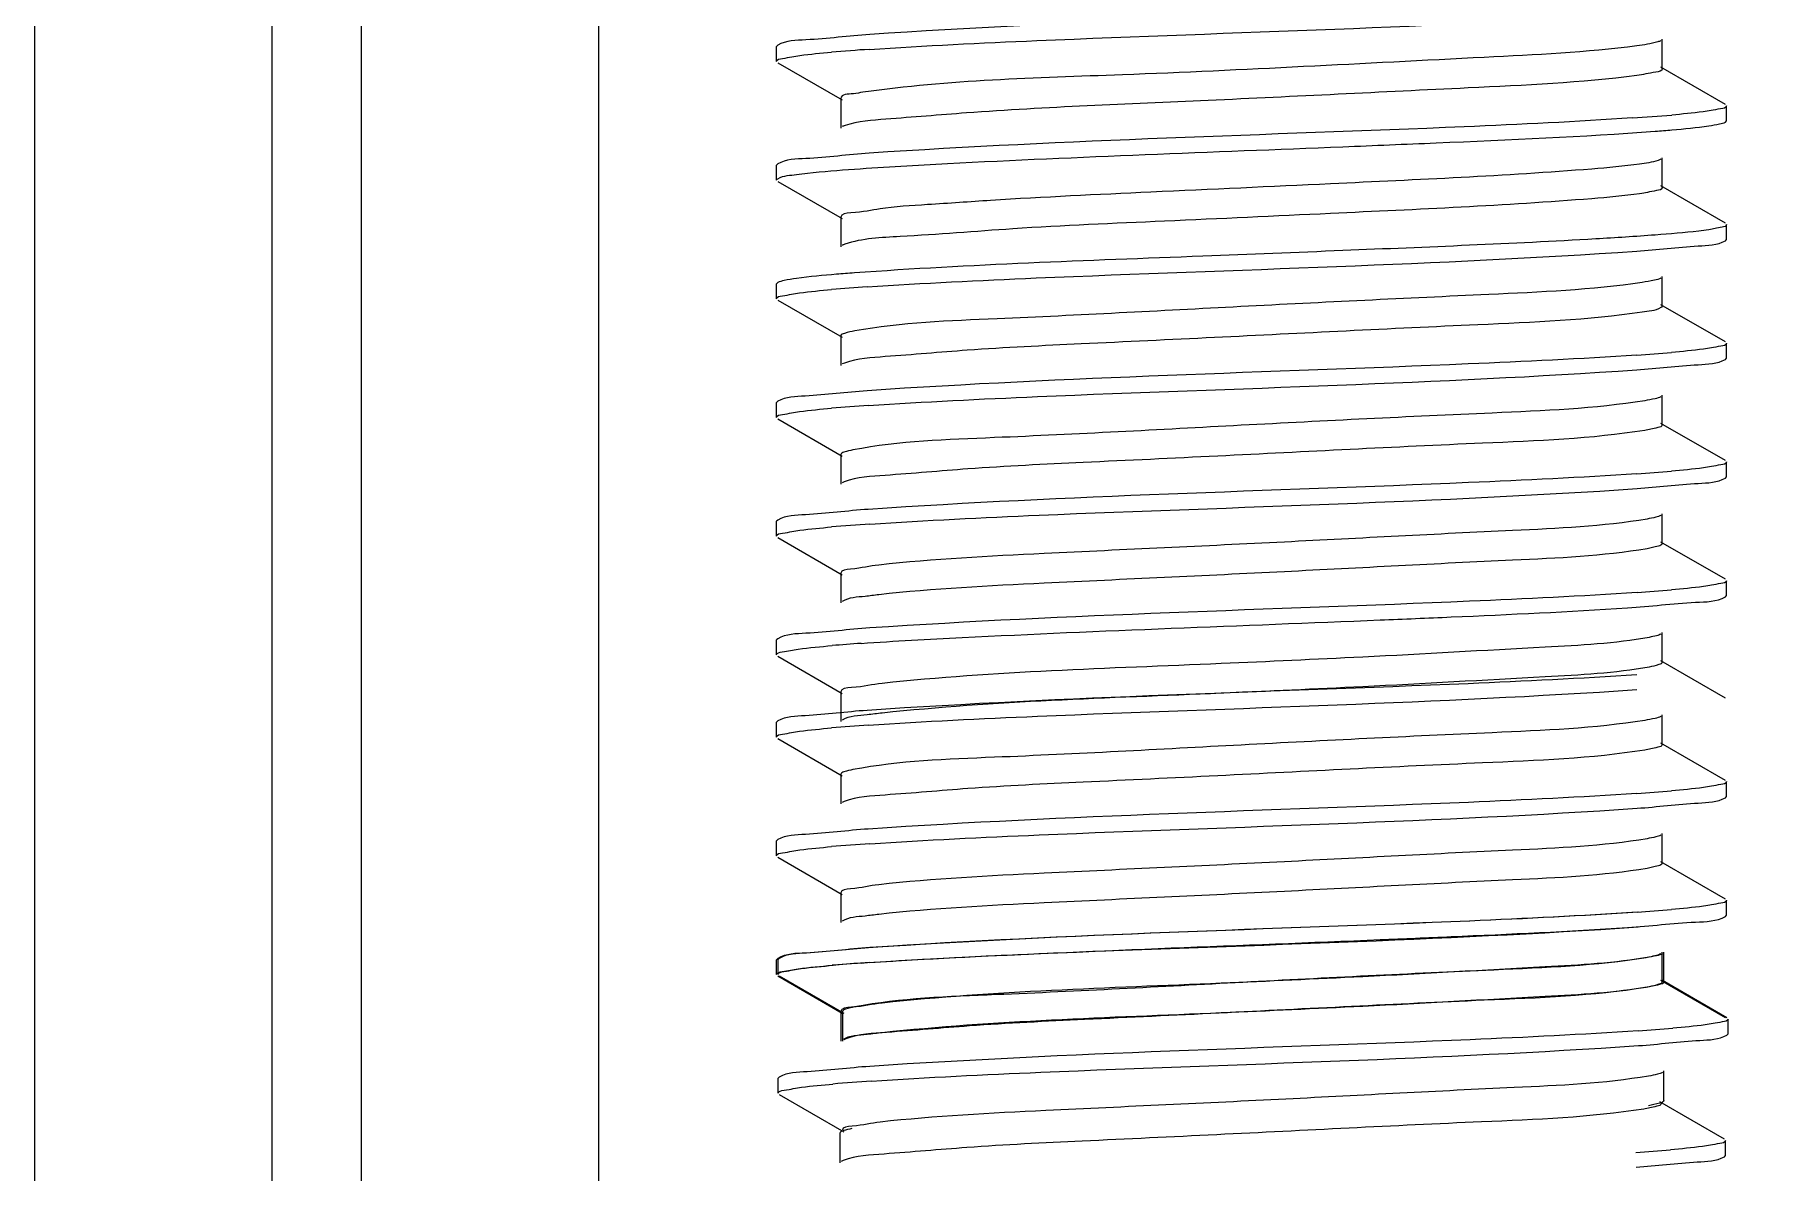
# Model space of a CAD drawing. Extents: x 27938 to 1507990, y 110129 to 923079.
# Drawn here: x 455164.5 to 455510.5, y 381216.8 to 381445.1 of the extents above; entities that cross this region are included whole.
import ezdxf

# ---------------------------------------------------------------- set-up
doc = ezdxf.new("R2010")
doc.units = 0
doc.header["$LTSCALE"] = 1000
doc.header["$MEASUREMENT"] = 0
doc.styles.get("Standard").update_dxf_attribs({"font": 'gbenor.shx', "bigfont": 'gbcbig.shx'})
doc.dimstyles.get("Standard").update_dxf_attribs({"dimtxt": 0.18, "dimasz": 0.18, "dimexe": 0.18, "dimexo": 0.0625, "dimgap": 0.09, "dimtad": 0, "dimtih": 1, "dimtoh": 1, "dimdec": 4, "dimzin": 0, "dimdsep": 46, "dimtxsty": 'Standard', "dimcen": 0.09, "dimadec": 0, "dimazin": 0, "dimtfac": 1, "dimtdec": 4, "dimtofl": 0, "dimtmove": 0, "dimatfit": 3, "dimfxl": 1, "dimtolj": 1, "dimtzin": 0, "dimarcsym": 0})

msp = doc.modelspace()

# ---------------------------------------------------------------- linework, layer by layer
at = {"linetype": 'Continuous'}
for p, q in [((455164.52, 383675.04), (455164.52, 378934.02)), ((455212.15, 383675.04), (455212.15, 378934.02)), ((455230.01, 383675.04), (455230.01, 378934.02)), ((455277.63, 383675.04), (455277.63, 378934.02)), ((455313.58, 381442.92), (455313.35, 381442.66)), ((455313.35, 381439.69), (455313.35, 381442.66)), ((455313.35, 381439.69), (455313.35, 381442.66)), ((455490.97, 381438.2), (455490.97, 381444.15)), ((455313.58, 381439.42), (455326.5, 381431.94)), ((455503.63, 381431.02), (455490.71, 381438.5)), ((455326.24, 381432.24), (455326.24, 381426.29)), ((455503.63, 381427.52), (455503.86, 381427.78)), ((455503.86, 381427.78), (455503.86, 381430.76)), ((455503.86, 381427.78), (455503.86, 381430.76)), ((455313.58, 381419.11), (455313.35, 381418.85)), ((455313.35, 381415.87), (455313.35, 381418.85)), ((455313.35, 381415.87), (455313.35, 381418.85)), ((455490.97, 381414.38), (455490.97, 381420.34)), ((455313.58, 381415.61), (455326.5, 381408.13)), ((455503.63, 381407.2), (455490.71, 381414.69)), ((455326.24, 381408.43), (455326.24, 381402.48)), ((455503.86, 381403.97), (455503.86, 381406.94)), ((455503.86, 381403.97), (455503.86, 381406.94)), ((455503.63, 381403.71), (455503.86, 381403.97)), ((455490.97, 381390.57), (455490.97, 381396.52)), ((455313.58, 381395.3), (455313.35, 381395.04)), ((455313.35, 381392.06), (455313.35, 381395.04)), ((455313.35, 381392.06), (455313.35, 381395.04)), ((455313.58, 381391.8), (455326.5, 381384.32)), ((455503.63, 381383.39), (455490.71, 381390.87)), ((455326.24, 381384.62), (455326.24, 381378.67)), ((455503.86, 381380.15), (455503.86, 381383.13)), ((455503.86, 381380.15), (455503.86, 381383.13)), ((455326.96, 381379.17), (455326.5, 381378.97)), ((455503.63, 381379.89), (455503.86, 381380.15)), ((455490.97, 381366.76), (455490.97, 381372.71)), ((455313.58, 381371.48), (455313.35, 381371.22)), ((455313.35, 381368.25), (455313.35, 381371.22)), ((455313.35, 381368.25), (455313.35, 381371.22)), ((455313.58, 381367.99), (455326.5, 381360.5)), ((455503.63, 381359.58), (455490.71, 381367.06)), ((455326.24, 381360.81), (455326.24, 381354.85)), ((455503.86, 381356.34), (455503.86, 381359.32)), ((455503.86, 381356.34), (455503.86, 381359.32)), ((455326.92, 381355.34), (455326.5, 381355.15)), ((455503.63, 381356.08), (455503.86, 381356.34)), ((455490.97, 381342.95), (455490.97, 381348.9)), ((455313.58, 381347.67), (455313.35, 381347.41)), ((455313.35, 381344.43), (455313.35, 381347.41)), ((455313.35, 381344.43), (455313.35, 381347.41)), ((455313.58, 381344.17), (455326.5, 381336.69)), ((455503.63, 381335.77), (455490.71, 381343.25)), ((455326.24, 381336.99), (455326.24, 381331.04)), ((455503.86, 381332.53), (455503.86, 381335.5)), ((455503.86, 381332.53), (455503.86, 381335.5)), ((455503.63, 381332.27), (455503.86, 381332.53)), ((455313.58, 381323.86), (455313.35, 381323.6)), ((455490.97, 381319.13), (455490.97, 381325.09)), ((455313.35, 381320.62), (455313.35, 381323.6)), ((455313.35, 381320.62), (455313.35, 381323.6)), ((455313.58, 381320.36), (455326.5, 381312.88)), ((455503.63, 381311.95), (455490.71, 381319.43)), ((455326.24, 381313.18), (455326.24, 381307.23)), ((455313.58, 381307.35), (455313.35, 381307.09)), ((455313.35, 381304.11), (455313.35, 381307.09)), ((455313.35, 381304.11), (455313.35, 381307.09)), ((455490.97, 381302.62), (455490.97, 381308.58)), ((455313.58, 381303.85), (455326.5, 381296.37)), ((455503.63, 381295.44), (455490.71, 381302.93)), ((455326.24, 381296.67), (455326.24, 381290.72)), ((455503.86, 381292.21), (455503.86, 381295.18)), ((455503.86, 381292.21), (455503.86, 381295.18)), ((455326.92, 381291.2), (455326.5, 381291.02)), ((455503.63, 381291.95), (455503.86, 381292.21)), ((455313.58, 381283.54), (455313.35, 381283.28)), ((455313.35, 381280.3), (455313.35, 381283.28)), ((455313.35, 381280.3), (455313.35, 381283.28)), ((455490.97, 381278.81), (455490.97, 381284.76)), ((455313.58, 381280.04), (455326.5, 381272.56)), ((455503.63, 381271.63), (455490.71, 381279.11)), ((455326.24, 381272.86), (455326.24, 381266.91)), ((455503.63, 381268.13), (455503.86, 381268.39)), ((455503.86, 381268.39), (455503.86, 381271.37)), ((455503.86, 381268.39), (455503.86, 381271.37)), ((455313.58, 381259.72), (455313.35, 381259.46)), ((455313.35, 381256.49), (455313.35, 381259.46)), ((455313.35, 381256.49), (455313.35, 381259.46)), ((455313.89, 381259.73), (455313.66, 381259.47)), ((455313.66, 381256.49), (455313.66, 381259.47)), ((455313.66, 381256.49), (455313.66, 381259.47)), ((455490.97, 381255), (455490.97, 381260.95)), ((455491.28, 381255), (455491.28, 381260.96)), ((455313.58, 381256.23), (455326.5, 381248.74)), ((455313.89, 381256.23), (455326.81, 381248.75)), ((455503.63, 381247.82), (455490.71, 381255.3)), ((455503.94, 381247.82), (455491.02, 381255.31)), ((455326.24, 381249.05), (455326.24, 381243.09)), ((455326.55, 381249.05), (455326.55, 381243.1)), ((455503.94, 381244.33), (455504.17, 381244.59)), ((455504.17, 381244.59), (455504.17, 381247.56)), ((455504.17, 381244.59), (455504.17, 381247.56)), ((455327.23, 381243.58), (455326.81, 381243.4)), ((455313.89, 381235.92), (455313.66, 381235.66)), ((455313.66, 381232.68), (455313.66, 381235.66)), ((455313.66, 381232.68), (455313.66, 381235.66)), ((455491.28, 381231.19), (455491.28, 381237.15)), ((455313.89, 381232.42), (455326.81, 381224.94)), ((455503.43, 381223.43), (455490.5, 381230.91)), ((455326.04, 381224.65), (455326.04, 381218.7)), ((455503.43, 381219.93), (455503.65, 381220.19)), ((455503.65, 381220.19), (455503.65, 381223.17)), ((455503.65, 381220.19), (455503.65, 381223.17)), ((455326.71, 381219.19), (455326.3, 381219))]:
    msp.add_line(p, q, dxfattribs=at)
for centre, radius, start, end in [((455359.47, 381023.86), 419.14, 93.7658, 94.8061), ((455457.37, 381851.25), 423.82, 273.7363, 274.8052), ((455358.89, 380983.46), 411.89, 93.8141, 94.8058), ((455458.46, 381789.93), 410.09, 273.8288, 274.8033), ((455359.21, 380955.71), 415.84, 93.7876, 94.8061), ((455458.47, 381766), 409.97, 273.8296, 274.8033), ((455359.61, 380926.76), 420.99, 93.7545, 94.8055), ((455458.55, 381741.23), 409.01, 273.8359, 274.8035), ((455357.34, 380931.4), 392.45, 93.9506, 94.8036), ((455359.21, 380891.57), 415.84, 93.7876, 94.8061), ((455458.47, 381701.87), 409.97, 273.8296, 274.8033), ((455359.61, 380862.63), 420.99, 93.7545, 94.8055), ((455458.55, 381677.1), 409.01, 273.8359, 274.8035), ((455357.34, 380867.26), 392.45, 93.9506, 94.8036), ((455359.52, 380843.95), 415.84, 93.7876, 94.8061), ((455458.78, 381654.25), 409.97, 273.8296, 274.8033), ((455359.92, 380815.01), 420.99, 93.7545, 94.8055), ((455458.27, 381629.85), 409.97, 273.8296, 274.8033)]:
    msp.add_arc(centre, radius, start, end, dxfattribs=at)
for points, knots in [([(455485.91, 381452.2), (455474.73, 381451.44), (455423.44, 381448.97), (455372.1, 381447.75), (455332.06, 381445.08)], [0, 0, 0, 0, 0.21838, 1, 1, 1, 1]), ([(455331.94, 381442.09), (455343.14, 381442.84), (455394.15, 381445.29), (455445.23, 381446.52), (455484.99, 381449.17)], [0, 0, 0, 0, 0.219727, 1, 1, 1, 1]), ([(455332.06, 381445.08), (455327.78, 381444.79), (455321.78, 381443.96), (455315.24, 381443.88), (455313.58, 381442.92)], [0, 0, 0, 0, 0.691048, 1, 1, 1, 1]), ([(455485.87, 381442.81), (455475.74, 381441.46), (455441.28, 381439.87), (455389.62, 381436.89), (455347.89, 381435.94), (455330.67, 381433.49)], [0, 0, 0, 0, 0.197296, 0.66439, 1, 1, 1, 1]), ([(455490.71, 381443.85), (455490.51, 381443.73), (455488.93, 381443.19), (455487.28, 381443), (455485.87, 381442.81)], [0, 0, 0, 0, 0.139781, 1, 1, 1, 1]), ([(455313.35, 381439.69), (455313.35, 381440.12), (455315.67, 381440.41), (455316.84, 381440.72), (455318.01, 381440.88)], [0, 0, 0, 0, 0.27128, 1, 1, 1, 1]), ([(455490.97, 381438.2), (455490.97, 381437.71), (455488.44, 381437.37), (455487.15, 381437.03), (455485.87, 381436.86)], [0, 0, 0, 0, 0.272864, 1, 1, 1, 1]), ([(455485.87, 381436.86), (455474.67, 381435.37), (455445.93, 381434.13), (455401.16, 381431.77), (455362.11, 381430.31), (455337.95, 381428.25), (455329.7, 381427.68), (455327.07, 381426.83)], [0, 0, 0, 0, 0.213061, 0.541106, 0.846102, 0.947882, 1, 1, 1, 1]), ([(455330.67, 381433.49), (455330.02, 381433.4), (455328.78, 381433.05), (455326.24, 381433.13), (455326.24, 381432.24)], [0, 0, 0, 0, 0.421903, 1, 1, 1, 1]), ([(455484.99, 381428.33), (455473.75, 381427.58), (455422.73, 381425.13), (455371.65, 381423.92), (455331.94, 381421.26)], [0, 0, 0, 0, 0.220644, 1, 1, 1, 1]), ([(455503.86, 381430.76), (455503.86, 381430.31), (455501.5, 381430.03), (455500.32, 381429.71), (455499.14, 381429.56)], [0, 0, 0, 0, 0.271064, 1, 1, 1, 1]), ([(455500.31, 381426.74), (455501.03, 381426.85), (455502.14, 381427.05), (455503.27, 381427.31), (455503.63, 381427.52)], [0, 0, 0, 0, 0.639507, 1, 1, 1, 1]), ([(455327.07, 381426.83), (455326.96, 381426.79), (455326.77, 381426.72), (455326.58, 381426.64), (455326.5, 381426.59)], [0, 0, 0, 0, 0.559243, 1, 1, 1, 1]), ([(455426.93, 381422.56), (455433.16, 381422.81), (455454.05, 381423.7), (455474.95, 381424.57), (455489.58, 381425.68)], [0, 0, 0, 0, 0.298277, 1, 1, 1, 1]), ([(455489.58, 381425.68), (455490.69, 381425.76), (455494.27, 381426.05), (455497.85, 381426.38), (455500.31, 381426.74)], [0, 0, 0, 0, 0.308788, 1, 1, 1, 1]), ([(455331.94, 381421.26), (455327.69, 381420.97), (455321.73, 381420.15), (455315.23, 381420.06), (455313.58, 381419.11)], [0, 0, 0, 0, 0.690938, 1, 1, 1, 1]), ([(455328.95, 381418.07), (455335.18, 381418.52), (455367.82, 381420.34), (455400.5, 381421.49), (455426.93, 381422.56)], [0, 0, 0, 0, 0.190978, 1, 1, 1, 1]), ([(455317.32, 381416.97), (455318.06, 381417.07), (455321.93, 381417.54), (455325.81, 381417.84), (455328.95, 381418.07)], [0, 0, 0, 0, 0.191282, 1, 1, 1, 1]), ([(455486.43, 381419.07), (455483.25, 381418.63), (455462.61, 381416.81), (455441.92, 381415.94), (455424.45, 381415.12)], [0, 0, 0, 0, 0.155236, 1, 1, 1, 1]), ([(455490.7, 381420.04), (455490.52, 381419.93), (455489.13, 381419.44), (455487.67, 381419.25), (455486.43, 381419.07)], [0, 0, 0, 0, 0.143278, 1, 1, 1, 1]), ([(455313.35, 381415.87), (455313.35, 381416), (455314.77, 381416.88), (455316.06, 381416.8), (455317.32, 381416.97)], [0, 0, 0, 0, 0.088833, 1, 1, 1, 1]), ([(455424.45, 381415.12), (455412.44, 381414.55), (455389.78, 381413.51), (455362.6, 381412.26), (455344.86, 381410.99), (455334.85, 381410.42), (455330.24, 381409.32), (455326.24, 381409.15), (455326.24, 381408.43)], [0, 0, 0, 0, 0.365862, 0.692448, 0.821022, 0.917724, 0.97803, 1, 1, 1, 1]), ([(455490.97, 381414.38), (455490.97, 381413.95), (455488.74, 381413.58), (455487.57, 381413.28), (455486.43, 381413.12)], [0, 0, 0, 0, 0.274842, 1, 1, 1, 1]), ([(455486.43, 381413.12), (455483.25, 381412.67), (455462.61, 381410.86), (455441.92, 381409.98), (455424.45, 381409.16)], [0, 0, 0, 0, 0.155236, 1, 1, 1, 1]), ([(455424.45, 381409.16), (455413.35, 381408.64), (455392.13, 381407.63), (455363.27, 381406.44), (455342.03, 381404.63), (455330.55, 381404.19), (455327.01, 381403)], [0, 0, 0, 0, 0.341185, 0.653122, 0.885228, 1, 1, 1, 1]), ([(455503.86, 381406.94), (455503.86, 381406.6), (455502.13, 381406.27), (455501.2, 381406.04), (455500.31, 381405.91)], [0, 0, 0, 0, 0.27614, 1, 1, 1, 1]), ([(455489.58, 381404.84), (455485.6, 381404.54), (455464.73, 381403.24), (455443.83, 381402.41), (455426.93, 381401.72)], [0, 0, 0, 0, 0.190944, 1, 1, 1, 1]), ([(455485.85, 381401.6), (455489.96, 381401.88), (455495.73, 381402.68), (455502.02, 381402.78), (455503.63, 381403.71)], [0, 0, 0, 0, 0.690319, 1, 1, 1, 1]), ([(455500.31, 381405.91), (455499.64, 381405.81), (455496.07, 381405.35), (455492.48, 381405.06), (455489.58, 381404.84)], [0, 0, 0, 0, 0.190097, 1, 1, 1, 1]), ([(455327.01, 381403), (455326.92, 381402.96), (455326.74, 381402.9), (455326.58, 381402.82), (455326.5, 381402.78)], [0, 0, 0, 0, 0.555338, 1, 1, 1, 1]), ([(455426.93, 381401.72), (455417.57, 381401.34), (455384.91, 381400.01), (455352.22, 381398.92), (455328.95, 381397.24)], [0, 0, 0, 0, 0.286355, 1, 1, 1, 1]), ([(455331.49, 381394.44), (455342.78, 381395.2), (455394.23, 381397.68), (455445.74, 381398.87), (455485.85, 381401.6)], [0, 0, 0, 0, 0.219568, 1, 1, 1, 1]), ([(455328.95, 381397.24), (455327.75, 381397.15), (455323.87, 381396.85), (455319.99, 381396.51), (455317.32, 381396.13)], [0, 0, 0, 0, 0.307497, 1, 1, 1, 1]), ([(455313.35, 381392.06), (455313.35, 381392.49), (455315.63, 381392.78), (455316.78, 381393.09), (455317.93, 381393.24)], [0, 0, 0, 0, 0.271559, 1, 1, 1, 1]), ([(455317.32, 381396.13), (455316.5, 381396.02), (455315.26, 381395.8), (455313.98, 381395.52), (455313.58, 381395.3)], [0, 0, 0, 0, 0.644209, 1, 1, 1, 1]), ([(455486.96, 381395.34), (455476.78, 381393.82), (455449.85, 381392.66), (455406.73, 381390.53), (455364.39, 381388.22), (455338.44, 381387.29), (455329.04, 381385.61)], [0, 0, 0, 0, 0.195167, 0.509727, 0.818873, 1, 1, 1, 1]), ([(455490.7, 381396.22), (455490.3, 381395.99), (455489.03, 381395.69), (455487.77, 381395.46), (455486.96, 381395.34)], [0, 0, 0, 0, 0.361658, 1, 1, 1, 1]), ([(455490.97, 381390.57), (455490.97, 381390.44), (455489.59, 381389.49), (455488.23, 381389.57), (455486.96, 381389.38)], [0, 0, 0, 0, 0.092026, 1, 1, 1, 1]), ([(455486.96, 381389.38), (455476.05, 381387.76), (455447.35, 381386.62), (455409.86, 381384.67), (455375.74, 381383.06), (455353.68, 381382.01), (455337.94, 381380.59), (455329.57, 381380.07), (455326.96, 381379.17)], [0, 0, 0, 0, 0.206258, 0.536041, 0.702749, 0.845523, 0.948379, 1, 1, 1, 1]), ([(455329.04, 381385.61), (455328.33, 381385.48), (455327.55, 381385.3), (455326.24, 381384.9), (455326.24, 381384.62)], [0, 0, 0, 0, 0.714515, 1, 1, 1, 1]), ([(455503.86, 381383.13), (455503.86, 381382.7), (455501.56, 381382.41), (455500.41, 381382.1), (455499.25, 381381.95)], [0, 0, 0, 0, 0.271489, 1, 1, 1, 1]), ([(455485.85, 381380.76), (455474.59, 381380), (455423.14, 381377.52), (455371.62, 381376.32), (455331.49, 381373.6)], [0, 0, 0, 0, 0.219101, 1, 1, 1, 1]), ([(455485.86, 381377.79), (455489.97, 381378.06), (455495.74, 381378.86), (455502.02, 381378.97), (455503.63, 381379.89)], [0, 0, 0, 0, 0.690311, 1, 1, 1, 1]), ([(455331.74, 381370.64), (455343.03, 381371.4), (455394.41, 381373.87), (455445.84, 381375.06), (455485.86, 381377.79)], [0, 0, 0, 0, 0.220145, 1, 1, 1, 1]), ([(455331.49, 381373.6), (455327.35, 381373.32), (455321.53, 381372.52), (455315.2, 381372.41), (455313.58, 381371.48)], [0, 0, 0, 0, 0.690488, 1, 1, 1, 1]), ([(455490.7, 381372.41), (455490.35, 381372.2), (455489.24, 381371.92), (455488.15, 381371.71), (455487.45, 381371.6)], [0, 0, 0, 0, 0.367273, 1, 1, 1, 1]), ([(455313.35, 381368.25), (455313.35, 381368.68), (455315.65, 381368.97), (455316.81, 381369.28), (455317.97, 381369.43)], [0, 0, 0, 0, 0.271407, 1, 1, 1, 1]), ([(455487.45, 381371.6), (455477.36, 381369.99), (455450.28, 381368.91), (455406.82, 381366.73), (455364.14, 381364.33), (455338, 381363.51), (455328.67, 381361.73)], [0, 0, 0, 0, 0.192752, 0.509476, 0.820909, 1, 1, 1, 1]), ([(455487.45, 381365.65), (455476.72, 381363.94), (455448.05, 381362.89), (455410.53, 381360.88), (455376.12, 381359.27), (455353.82, 381358.21), (455337.96, 381356.76), (455329.52, 381356.27), (455326.92, 381355.34)], [0, 0, 0, 0, 0.202669, 0.533226, 0.70113, 0.845024, 0.948509, 1, 1, 1, 1]), ([(455490.97, 381366.76), (455490.96, 381366.41), (455489.29, 381366.02), (455488.34, 381365.79), (455487.45, 381365.65)], [0, 0, 0, 0, 0.280154, 1, 1, 1, 1]), ([(455328.67, 381361.73), (455328.06, 381361.61), (455327.36, 381361.45), (455326.24, 381361.06), (455326.24, 381360.81)], [0, 0, 0, 0, 0.71086, 1, 1, 1, 1]), ([(455503.86, 381359.32), (455503.86, 381358.88), (455501.57, 381358.6), (455500.41, 381358.28), (455499.25, 381358.13)], [0, 0, 0, 0, 0.271495, 1, 1, 1, 1]), ([(455485.86, 381356.95), (455474.63, 381356.19), (455423.25, 381353.71), (455371.82, 381352.51), (455331.74, 381349.81)], [0, 0, 0, 0, 0.21884, 1, 1, 1, 1]), ([(455485.91, 381353.98), (455490.01, 381354.26), (455495.76, 381355.05), (455502.03, 381355.16), (455503.63, 381356.08)], [0, 0, 0, 0, 0.690253, 1, 1, 1, 1]), ([(455332.05, 381346.85), (455343.36, 381347.61), (455394.65, 381350.07), (455446, 381351.26), (455485.91, 381353.98)], [0, 0, 0, 0, 0.220917, 1, 1, 1, 1]), ([(455331.74, 381349.81), (455327.53, 381349.52), (455321.64, 381348.71), (455315.22, 381348.61), (455313.58, 381347.67)], [0, 0, 0, 0, 0.690736, 1, 1, 1, 1]), ([(455490.7, 381348.6), (455490.39, 381348.42), (455489.45, 381348.15), (455488.51, 381347.97), (455487.92, 381347.86)], [0, 0, 0, 0, 0.373528, 1, 1, 1, 1]), ([(455313.35, 381344.43), (455313.35, 381344.88), (455315.69, 381345.16), (455316.86, 381345.48), (455318.04, 381345.63)], [0, 0, 0, 0, 0.271179, 1, 1, 1, 1]), ([(455487.92, 381347.86), (455479.02, 381346.35), (455454.66, 381345.34), (455414.41, 381343.14), (455372.01, 381341.22), (455344.87, 381339.84), (455333.84, 381338.63)], [0, 0, 0, 0, 0.175288, 0.472203, 0.784406, 1, 1, 1, 1]), ([(455487.92, 381341.91), (455479.02, 381340.39), (455454.66, 381339.39), (455414.41, 381337.18), (455372.01, 381335.26), (455344.87, 381333.89), (455333.84, 381332.68)], [0, 0, 0, 0, 0.175288, 0.472203, 0.784406, 1, 1, 1, 1]), ([(455490.97, 381342.95), (455490.96, 381342.64), (455489.53, 381342.24), (455488.68, 381342.04), (455487.92, 381341.91)], [0, 0, 0, 0, 0.283524, 1, 1, 1, 1]), ([(455333.84, 381338.63), (455331.94, 381338.43), (455330.12, 381337.87), (455326.24, 381337.69), (455326.24, 381336.99)], [0, 0, 0, 0, 0.732764, 1, 1, 1, 1]), ([(455503.86, 381335.5), (455503.86, 381335.07), (455501.57, 381334.79), (455500.42, 381334.47), (455499.27, 381334.32)], [0, 0, 0, 0, 0.27155, 1, 1, 1, 1]), ([(455333.84, 381332.68), (455332.92, 381332.58), (455330.49, 381332.21), (455327.86, 381332.13), (455326.5, 381331.34)], [0, 0, 0, 0, 0.371684, 1, 1, 1, 1]), ([(455485.91, 381333.14), (455474.72, 381332.38), (455423.44, 381329.91), (455372.09, 381328.69), (455332.05, 381326.01)], [0, 0, 0, 0, 0.218398, 1, 1, 1, 1]), ([(455484.02, 381330.04), (455488.57, 381330.33), (455494.92, 381331.22), (455501.87, 381331.26), (455503.63, 381332.27)], [0, 0, 0, 0, 0.692027, 1, 1, 1, 1]), ([(455330.31, 381322.92), (455337.05, 381323.39), (455371.73, 381325.26), (455406.44, 381326.46), (455434.38, 381327.61)], [0, 0, 0, 0, 0.194747, 1, 1, 1, 1]), ([(455434.38, 381327.61), (455439.13, 381327.81), (455455.68, 381328.51), (455472.23, 381329.27), (455484.02, 381330.04)], [0, 0, 0, 0, 0.286991, 1, 1, 1, 1]), ([(455332.05, 381326.01), (455327.77, 381325.73), (455321.78, 381324.9), (455315.24, 381324.81), (455313.58, 381323.86)], [0, 0, 0, 0, 0.691038, 1, 1, 1, 1]), ([(455488.35, 381324.13), (455481.47, 381322.86), (455462.21, 381321.93), (455443.08, 381320.75), (455430.89, 381320.17)], [0, 0, 0, 0, 0.364269, 1, 1, 1, 1]), ([(455490.7, 381324.79), (455490.43, 381324.63), (455489.64, 381324.39), (455488.84, 381324.22), (455488.35, 381324.13)], [0, 0, 0, 0, 0.380472, 1, 1, 1, 1]), ([(455313.35, 381320.62), (455313.35, 381321.03), (455315.49, 381321.33), (455316.59, 381321.62), (455317.68, 381321.77)], [0, 0, 0, 0, 0.272497, 1, 1, 1, 1]), ([(455430.89, 381320.17), (455421.43, 381319.72), (455389.32, 381318.14), (455357.12, 381317.27), (455334.55, 381314.9)], [0, 0, 0, 0, 0.294359, 1, 1, 1, 1]), ([(455488.35, 381318.17), (455481.47, 381316.91), (455462.21, 381315.97), (455443.08, 381314.8), (455430.89, 381314.22)], [0, 0, 0, 0, 0.364269, 1, 1, 1, 1]), ([(455490.97, 381319.13), (455490.96, 381318.86), (455489.75, 381318.47), (455489.01, 381318.3), (455488.35, 381318.17)], [0, 0, 0, 0, 0.287487, 1, 1, 1, 1]), ([(455334.55, 381314.9), (455332.47, 381314.68), (455330.5, 381314.06), (455326.24, 381313.94), (455326.24, 381313.18)], [0, 0, 0, 0, 0.733679, 1, 1, 1, 1]), ([(455485.85, 381316.63), (455474.59, 381315.86), (455423.14, 381313.38), (455371.62, 381312.19), (455331.49, 381309.47)], [0, 0, 0, 0, 0.219101, 1, 1, 1, 1]), ([(455331.74, 381306.51), (455343.03, 381307.27), (455394.41, 381309.74), (455445.84, 381310.93), (455485.86, 381313.65)], [0, 0, 0, 0, 0.220145, 1, 1, 1, 1]), ([(455430.89, 381314.22), (455421.43, 381313.77), (455389.32, 381312.19), (455357.12, 381311.32), (455334.55, 381308.94)], [0, 0, 0, 0, 0.294359, 1, 1, 1, 1]), ([(455331.49, 381309.47), (455327.35, 381309.19), (455321.53, 381308.38), (455315.2, 381308.28), (455313.58, 381307.35)], [0, 0, 0, 0, 0.690488, 1, 1, 1, 1]), ([(455334.55, 381308.94), (455333.54, 381308.84), (455330.87, 381308.44), (455327.98, 381308.39), (455326.5, 381307.53)], [0, 0, 0, 0, 0.373733, 1, 1, 1, 1]), ([(455487.45, 381307.47), (455477.36, 381305.86), (455450.28, 381304.77), (455406.82, 381302.59), (455364.14, 381300.2), (455338, 381299.38), (455328.67, 381297.59)], [0, 0, 0, 0, 0.192752, 0.509476, 0.820909, 1, 1, 1, 1]), ([(455490.7, 381308.28), (455490.35, 381308.07), (455489.24, 381307.79), (455488.15, 381307.58), (455487.45, 381307.47)], [0, 0, 0, 0, 0.367273, 1, 1, 1, 1]), ([(455313.35, 381304.11), (455313.35, 381304.55), (455315.65, 381304.83), (455316.81, 381305.15), (455317.97, 381305.3)], [0, 0, 0, 0, 0.271407, 1, 1, 1, 1]), ([(455487.45, 381301.51), (455476.72, 381299.8), (455448.05, 381298.75), (455410.53, 381296.75), (455376.12, 381295.13), (455353.82, 381294.08), (455337.96, 381292.63), (455329.52, 381292.14), (455326.92, 381291.2)], [0, 0, 0, 0, 0.202669, 0.533226, 0.70113, 0.845024, 0.948509, 1, 1, 1, 1]), ([(455490.97, 381302.62), (455490.96, 381302.28), (455489.29, 381301.88), (455488.34, 381301.65), (455487.45, 381301.51)], [0, 0, 0, 0, 0.280154, 1, 1, 1, 1]), ([(455328.67, 381297.59), (455328.06, 381297.48), (455327.36, 381297.32), (455326.24, 381296.93), (455326.24, 381296.67)], [0, 0, 0, 0, 0.71086, 1, 1, 1, 1]), ([(455485.86, 381292.81), (455474.63, 381292.05), (455423.25, 381289.58), (455371.82, 381288.37), (455331.74, 381285.67)], [0, 0, 0, 0, 0.21884, 1, 1, 1, 1]), ([(455503.86, 381295.18), (455503.86, 381294.75), (455501.57, 381294.46), (455500.41, 381294.15), (455499.25, 381294)], [0, 0, 0, 0, 0.271495, 1, 1, 1, 1]), ([(455332.05, 381282.72), (455343.36, 381283.47), (455394.65, 381285.93), (455446, 381287.12), (455485.91, 381289.84)], [0, 0, 0, 0, 0.220917, 1, 1, 1, 1]), ([(455485.91, 381289.84), (455490.01, 381290.12), (455495.76, 381290.92), (455502.03, 381291.03), (455503.63, 381291.95)], [0, 0, 0, 0, 0.690253, 1, 1, 1, 1]), ([(455331.74, 381285.67), (455327.53, 381285.39), (455321.64, 381284.57), (455315.22, 381284.48), (455313.58, 381283.54)], [0, 0, 0, 0, 0.690736, 1, 1, 1, 1]), ([(455487.92, 381283.73), (455479.02, 381282.21), (455454.66, 381281.21), (455414.41, 381279), (455372.01, 381277.08), (455344.87, 381275.71), (455333.84, 381274.5)], [0, 0, 0, 0, 0.175288, 0.472203, 0.784406, 1, 1, 1, 1]), ([(455490.7, 381284.46), (455490.39, 381284.28), (455489.45, 381284.02), (455488.51, 381283.83), (455487.92, 381283.73)], [0, 0, 0, 0, 0.373528, 1, 1, 1, 1]), ([(455313.35, 381280.3), (455313.35, 381280.74), (455315.69, 381281.02), (455316.86, 381281.34), (455318.04, 381281.49)], [0, 0, 0, 0, 0.271179, 1, 1, 1, 1]), ([(455490.97, 381278.81), (455490.96, 381278.5), (455489.53, 381278.11), (455488.68, 381277.91), (455487.92, 381277.78)], [0, 0, 0, 0, 0.283524, 1, 1, 1, 1]), ([(455487.92, 381277.78), (455479.02, 381276.26), (455454.66, 381275.25), (455414.41, 381273.05), (455372.01, 381271.13), (455344.87, 381269.76), (455333.84, 381268.55)], [0, 0, 0, 0, 0.175288, 0.472203, 0.784406, 1, 1, 1, 1]), ([(455333.84, 381274.5), (455331.94, 381274.29), (455330.12, 381273.74), (455326.24, 381273.56), (455326.24, 381272.86)], [0, 0, 0, 0, 0.732764, 1, 1, 1, 1]), ([(455333.84, 381268.55), (455332.92, 381268.45), (455330.49, 381268.08), (455327.86, 381267.99), (455326.5, 381267.21)], [0, 0, 0, 0, 0.371684, 1, 1, 1, 1]), ([(455486.16, 381269.01), (455474.9, 381268.24), (455423.45, 381265.76), (455371.93, 381264.57), (455331.8, 381261.85)], [0, 0, 0, 0, 0.219101, 1, 1, 1, 1]), ([(455485.91, 381269.01), (455474.72, 381268.24), (455423.44, 381265.77), (455372.09, 381264.56), (455332.05, 381261.88)], [0, 0, 0, 0, 0.218398, 1, 1, 1, 1]), ([(455503.86, 381271.37), (455503.86, 381270.94), (455501.57, 381270.65), (455500.42, 381270.34), (455499.27, 381270.19)], [0, 0, 0, 0, 0.27155, 1, 1, 1, 1]), ([(455332.05, 381258.89), (455343.34, 381259.65), (455394.72, 381262.12), (455446.15, 381263.31), (455486.16, 381266.03)], [0, 0, 0, 0, 0.220145, 1, 1, 1, 1]), ([(455434.38, 381263.48), (455439.13, 381263.68), (455455.68, 381264.38), (455472.23, 381265.14), (455484.02, 381265.9)], [0, 0, 0, 0, 0.286991, 1, 1, 1, 1]), ([(455484.02, 381265.9), (455488.57, 381266.2), (455494.92, 381267.08), (455501.87, 381267.12), (455503.63, 381268.13)], [0, 0, 0, 0, 0.692027, 1, 1, 1, 1]), ([(455332.05, 381261.88), (455327.77, 381261.59), (455321.78, 381260.76), (455315.24, 381260.68), (455313.58, 381259.72)], [0, 0, 0, 0, 0.691038, 1, 1, 1, 1]), ([(455331.8, 381261.85), (455327.66, 381261.57), (455321.84, 381260.76), (455315.51, 381260.66), (455313.89, 381259.73)], [0, 0, 0, 0, 0.690488, 1, 1, 1, 1]), ([(455330.31, 381258.78), (455337.05, 381259.25), (455371.73, 381261.12), (455406.44, 381262.32), (455434.38, 381263.48)], [0, 0, 0, 0, 0.194747, 1, 1, 1, 1]), ([(455487.76, 381259.85), (455477.67, 381258.24), (455450.59, 381257.15), (455407.13, 381254.97), (455364.45, 381252.58), (455338.31, 381251.76), (455328.98, 381249.97)], [0, 0, 0, 0, 0.192752, 0.509476, 0.820909, 1, 1, 1, 1]), ([(455488.35, 381259.99), (455481.47, 381258.73), (455462.21, 381257.79), (455443.08, 381256.62), (455430.89, 381256.04)], [0, 0, 0, 0, 0.364269, 1, 1, 1, 1]), ([(455491.01, 381260.66), (455490.66, 381260.45), (455489.55, 381260.17), (455488.46, 381259.96), (455487.76, 381259.85)], [0, 0, 0, 0, 0.367273, 1, 1, 1, 1]), ([(455490.7, 381260.65), (455490.43, 381260.49), (455489.64, 381260.25), (455488.84, 381260.09), (455488.35, 381259.99)], [0, 0, 0, 0, 0.380472, 1, 1, 1, 1]), ([(455313.35, 381256.49), (455313.35, 381256.9), (455315.49, 381257.2), (455316.59, 381257.49), (455317.68, 381257.63)], [0, 0, 0, 0, 0.272497, 1, 1, 1, 1]), ([(455313.66, 381256.49), (455313.66, 381256.93), (455315.96, 381257.21), (455317.12, 381257.53), (455318.28, 381257.68)], [0, 0, 0, 0, 0.271407, 1, 1, 1, 1]), ([(455430.89, 381256.04), (455421.43, 381255.59), (455389.32, 381254.01), (455357.12, 381253.14), (455334.55, 381250.76)], [0, 0, 0, 0, 0.294359, 1, 1, 1, 1]), ([(455491.28, 381255), (455491.27, 381254.66), (455489.6, 381254.26), (455488.65, 381254.03), (455487.76, 381253.89)], [0, 0, 0, 0, 0.280154, 1, 1, 1, 1]), ([(455490.97, 381255), (455490.96, 381254.73), (455489.75, 381254.33), (455489.01, 381254.16), (455488.35, 381254.04)], [0, 0, 0, 0, 0.287487, 1, 1, 1, 1]), ([(455487.76, 381253.89), (455477.03, 381252.18), (455448.36, 381251.13), (455410.84, 381249.13), (455376.43, 381247.51), (455354.13, 381246.46), (455338.27, 381245.01), (455329.83, 381244.52), (455327.23, 381243.58)], [0, 0, 0, 0, 0.202669, 0.533226, 0.70113, 0.845024, 0.948509, 1, 1, 1, 1]), ([(455488.35, 381254.04), (455481.47, 381252.78), (455462.21, 381251.84), (455443.08, 381250.67), (455430.89, 381250.08)], [0, 0, 0, 0, 0.364269, 1, 1, 1, 1]), ([(455334.55, 381250.76), (455332.47, 381250.54), (455330.5, 381249.93), (455326.24, 381249.8), (455326.24, 381249.05)], [0, 0, 0, 0, 0.733679, 1, 1, 1, 1]), ([(455328.98, 381249.97), (455328.37, 381249.86), (455327.67, 381249.7), (455326.55, 381249.31), (455326.55, 381249.05)], [0, 0, 0, 0, 0.71086, 1, 1, 1, 1]), ([(455430.89, 381250.08), (455421.43, 381249.63), (455389.32, 381248.06), (455357.12, 381247.18), (455334.55, 381244.81)], [0, 0, 0, 0, 0.294359, 1, 1, 1, 1]), ([(455334.55, 381244.81), (455333.54, 381244.7), (455330.87, 381244.31), (455327.98, 381244.25), (455326.5, 381243.39)], [0, 0, 0, 0, 0.373733, 1, 1, 1, 1]), ([(455486.16, 381245.19), (455474.94, 381244.43), (455423.56, 381241.96), (455372.13, 381240.75), (455332.05, 381238.05)], [0, 0, 0, 0, 0.21884, 1, 1, 1, 1]), ([(455486.22, 381242.22), (455490.32, 381242.5), (455496.07, 381243.3), (455502.34, 381243.41), (455503.94, 381244.33)], [0, 0, 0, 0, 0.690253, 1, 1, 1, 1]), ([(455504.17, 381247.56), (455504.17, 381247.13), (455501.88, 381246.84), (455500.72, 381246.53), (455499.56, 381246.38)], [0, 0, 0, 0, 0.271495, 1, 1, 1, 1]), ([(455332.36, 381235.1), (455343.67, 381235.85), (455394.96, 381238.31), (455446.31, 381239.5), (455486.22, 381242.22)], [0, 0, 0, 0, 0.220917, 1, 1, 1, 1]), ([(455332.05, 381238.05), (455327.84, 381237.77), (455321.95, 381236.95), (455315.53, 381236.86), (455313.89, 381235.92)], [0, 0, 0, 0, 0.690736, 1, 1, 1, 1]), ([(455313.66, 381232.68), (455313.66, 381233.12), (455316, 381233.4), (455317.17, 381233.72), (455318.35, 381233.87)], [0, 0, 0, 0, 0.271179, 1, 1, 1, 1]), ([(455488.22, 381236.11), (455479.33, 381234.59), (455454.97, 381233.59), (455414.72, 381231.38), (455372.32, 381229.46), (455345.18, 381228.09), (455334.15, 381226.88)], [0, 0, 0, 0, 0.175288, 0.472203, 0.784406, 1, 1, 1, 1]), ([(455491.01, 381236.84), (455490.7, 381236.66), (455489.76, 381236.4), (455488.82, 381236.21), (455488.22, 381236.11)], [0, 0, 0, 0, 0.373528, 1, 1, 1, 1]), ([(455490.76, 381230.61), (455490.76, 381230.26), (455489.08, 381229.87), (455488.13, 381229.64), (455487.25, 381229.5)], [0, 0, 0, 0, 0.280154, 1, 1, 1, 1]), ([(455491.27, 381231.19), (455491.27, 381230.88), (455489.84, 381230.49), (455488.99, 381230.29), (455488.22, 381230.16)], [0, 0, 0, 0, 0.283524, 1, 1, 1, 1]), ([(455334.15, 381226.88), (455332.25, 381226.67), (455330.43, 381226.12), (455326.55, 381225.94), (455326.55, 381225.24)], [0, 0, 0, 0, 0.732764, 1, 1, 1, 1]), ([(455487.25, 381229.5), (455476.51, 381227.79), (455447.84, 381226.73), (455410.32, 381224.73), (455375.92, 381223.12), (455353.62, 381222.06), (455337.76, 381220.61), (455329.31, 381220.12), (455326.71, 381219.19)], [0, 0, 0, 0, 0.202669, 0.533226, 0.70113, 0.845024, 0.948509, 1, 1, 1, 1]), ([(455328.47, 381225.58), (455327.85, 381225.46), (455327.15, 381225.3), (455326.04, 381224.91), (455326.04, 381224.65)], [0, 0, 0, 0, 0.71086, 1, 1, 1, 1]), ([(455485.71, 381217.83), (455489.81, 381218.1), (455495.56, 381218.9), (455501.83, 381219.01), (455503.42, 381219.93)], [0, 0, 0, 0, 0.690253, 1, 1, 1, 1]), ([(455503.65, 381223.17), (455503.65, 381222.73), (455501.36, 381222.45), (455500.2, 381222.13), (455499.05, 381221.98)], [0, 0, 0, 0, 0.271495, 1, 1, 1, 1])]:
    msp.add_open_spline(points, degree=3, knots=knots, dxfattribs=at)
for points in [[(455318.01, 381440.88), (455320.12, 381441.15), (455322.23, 381441.34), (455324.35, 381441.52)], [(455499.14, 381429.56), (455497.06, 381429.29), (455494.97, 381429.1), (455492.88, 381428.92)], [(455317.93, 381393.24), (455320.07, 381393.52), (455322.23, 381393.72), (455324.38, 381393.9)], [(455499.25, 381381.95), (455497.11, 381381.67), (455494.96, 381381.47), (455492.8, 381381.29)], [(455317.97, 381369.43), (455320.1, 381369.71), (455322.23, 381369.91), (455324.37, 381370.09)], [(455499.25, 381358.13), (455497.11, 381357.86), (455494.96, 381357.66), (455492.8, 381357.47)], [(455318.04, 381345.63), (455320.13, 381345.9), (455322.24, 381346.09), (455324.35, 381346.27)], [(455499.27, 381334.32), (455497.12, 381334.04), (455494.96, 381333.84), (455492.8, 381333.66)], [(455317.68, 381321.77), (455319.94, 381322.07), (455322.21, 381322.28), (455324.48, 381322.47)], [(455317.97, 381305.3), (455320.1, 381305.57), (455322.23, 381305.77), (455324.37, 381305.95)], [(455499.25, 381294), (455497.11, 381293.72), (455494.96, 381293.52), (455492.8, 381293.34)], [(455318.04, 381281.49), (455320.13, 381281.76), (455322.24, 381281.96), (455324.35, 381282.14)], [(455499.27, 381270.19), (455497.12, 381269.91), (455494.96, 381269.71), (455492.8, 381269.53)], [(455317.68, 381257.63), (455319.94, 381257.94), (455322.21, 381258.14), (455324.48, 381258.34)], [(455318.28, 381257.68), (455320.41, 381257.95), (455322.54, 381258.15), (455324.67, 381258.33)], [(455499.56, 381246.38), (455497.42, 381246.1), (455495.27, 381245.9), (455493.11, 381245.72)], [(455318.35, 381233.87), (455320.44, 381234.14), (455322.55, 381234.34), (455324.66, 381234.52)], [(455499.05, 381221.98), (455496.91, 381221.71), (455494.75, 381221.51), (455492.6, 381221.32)]]:
    msp.add_open_spline(points, degree=3, dxfattribs=at)

# ---------------------------------------------------------------- leaders
msp.add_leader([(455436.2, 381086.87), (456425.56, 381533.33)], dimstyle='Standard', override={"dimgap": 20, "dimtad": 0})

doc.saveas('drawing.dxf')
